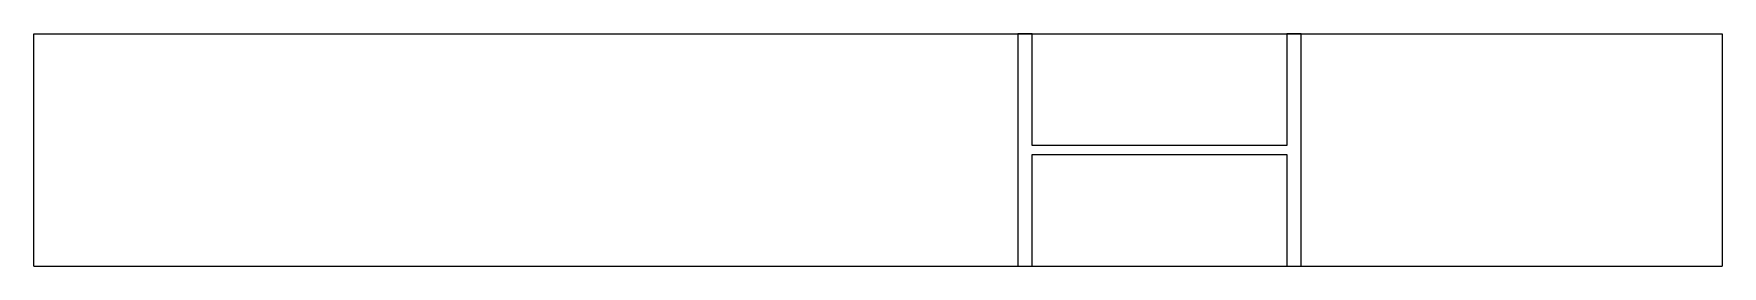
# Model space of a CAD drawing. Header units: inches. Extents: x -430764 to 256483, y 7374 to 217374.
# Drawn here: x -241395 to -240195, y 87946 to 88111 of the extents above; entities that cross this region are included whole.
import ezdxf

# ---------------------------------------------------------------- set-up
doc = ezdxf.new("R2010")
doc.units = ezdxf.units.IN
doc.header["$MEASUREMENT"] = 0
doc.layers.add('CABLETRAYLAYOUT-EMBED 2_DWG$0$DwgTemplate', color=7, linetype='Continuous', lineweight=9)

msp = doc.modelspace()

# ---------------------------------------------------------------- linework, layer by layer
at = {"layer": 'CABLETRAYLAYOUT-EMBED 2_DWG$0$DwgTemplate', "color": 252, "linetype": 'Continuous'}
for p, q in [((-241394.8593, 87945.71392), (-241394.8593, 88110.81392)), ((-241394.8593, 88110.81392), (-240194.8593, 88110.81392)), ((-240695.5703, 88110.81392), (-240695.5703, 87945.71392)), ((-240685.4103, 88110.81392), (-240695.5703, 88110.81392)), ((-240685.4103, 88031.37542), (-240685.4103, 88110.81392)), ((-240504.3083, 88110.81392), (-240504.3083, 88031.37542)), ((-240494.1483, 88110.81392), (-240504.3083, 88110.81392)), ((-240494.1483, 87945.71392), (-240494.1483, 88110.81392)), ((-240194.8593, 88110.81392), (-240194.8593, 87945.71392)), ((-240504.3083, 88031.37542), (-240685.4103, 88031.37542)), ((-240685.4103, 88025.15242), (-240504.3083, 88025.15242)), ((-240685.4103, 87945.71392), (-240685.4103, 88025.15242)), ((-240504.3083, 88025.15242), (-240504.3083, 87945.71392)), ((-241394.8593, 87945.71392), (-240194.8593, 87945.71392)), ((-240695.5703, 87945.71392), (-240685.4103, 87945.71392)), ((-240504.3083, 87945.71392), (-240494.1483, 87945.71392))]:
    msp.add_line(p, q, dxfattribs=at)

doc.saveas('drawing.dxf')
